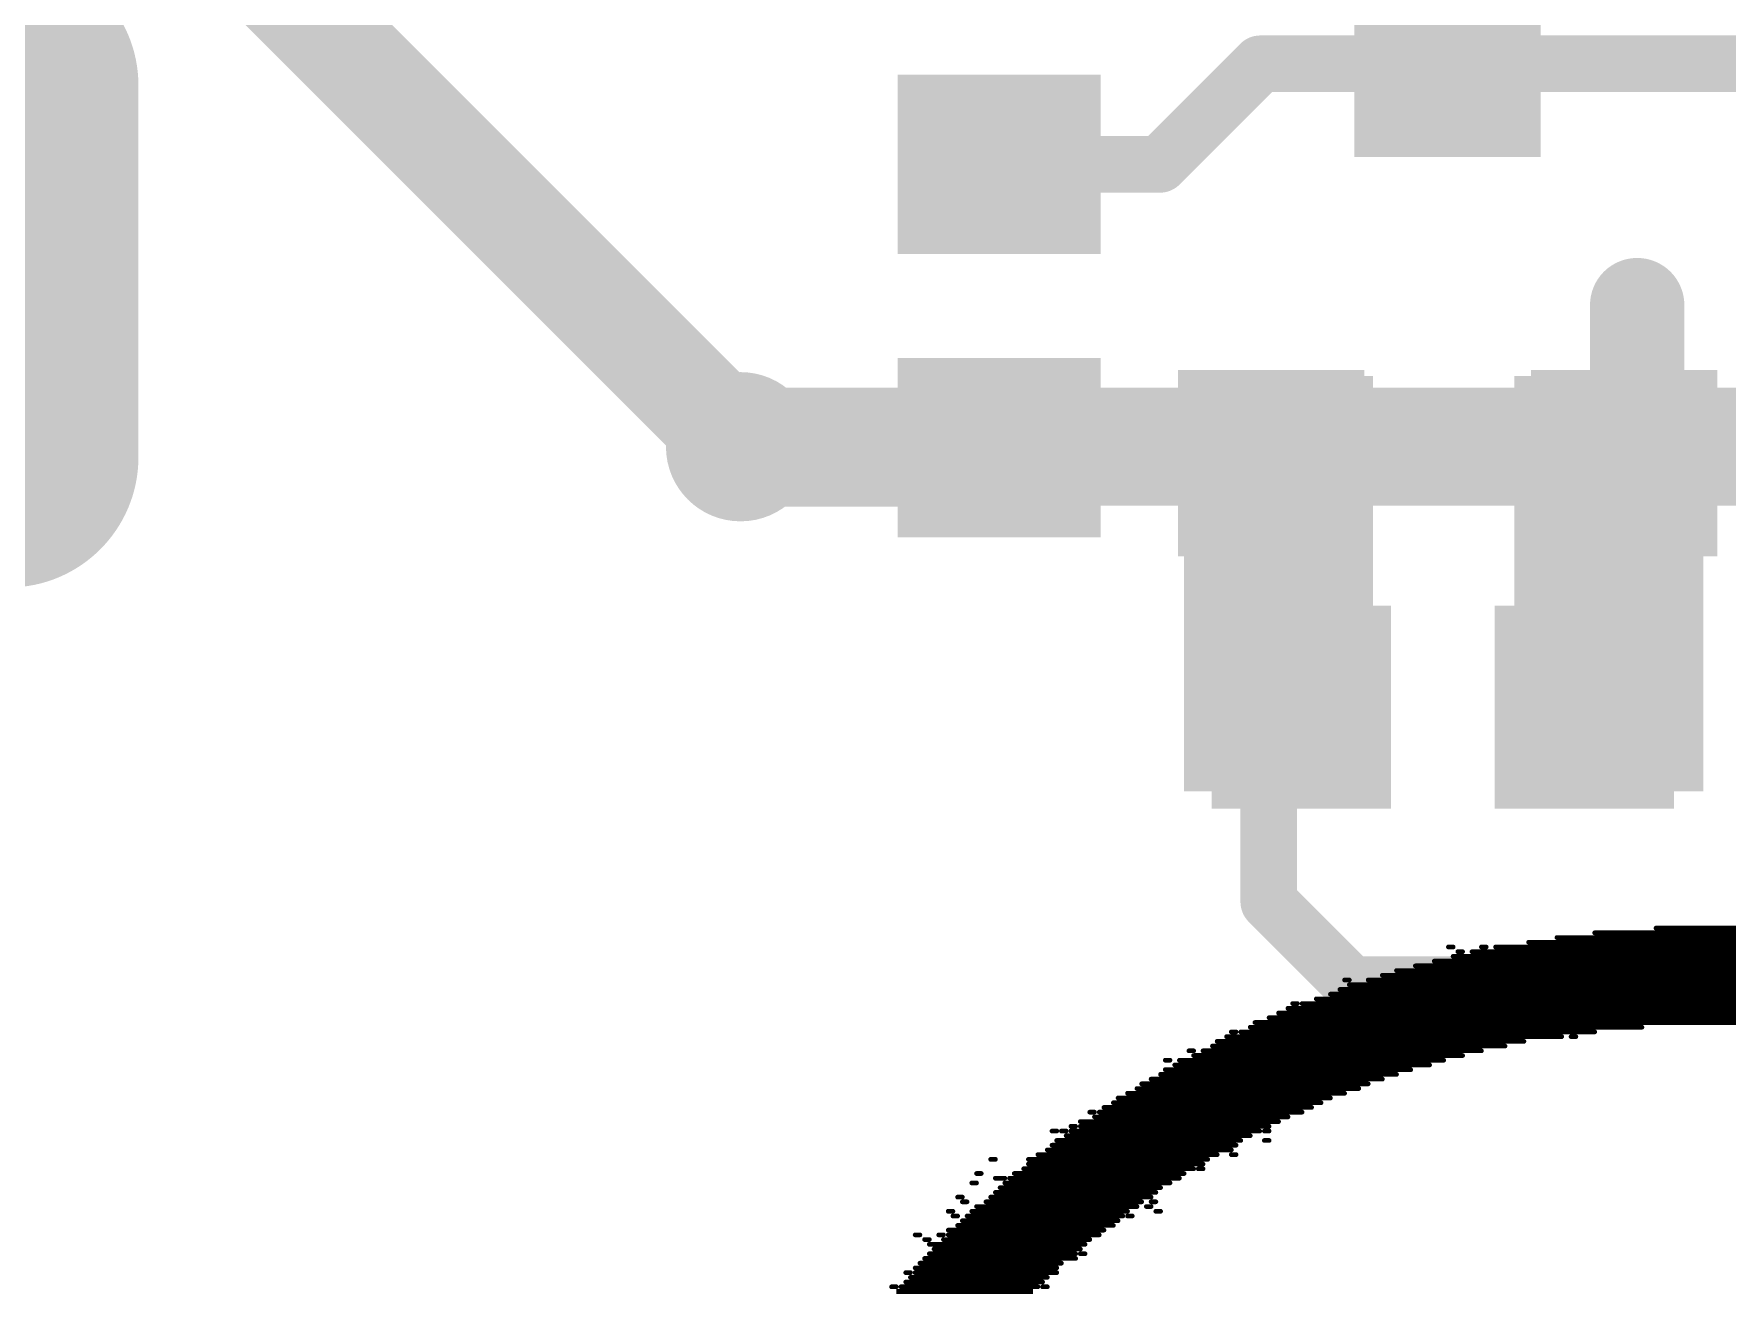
# Model space of a CAD drawing. Header units: millimetres. Extents: x -0.39 to 4.37, y -0.38 to 3.54.
# Drawn here: x 1.5692 to 1.9281, y 2.8045 to 3.0705 of the extents above; entities that cross this region are included whole.
import ezdxf

# ---------------------------------------------------------------- set-up
doc = ezdxf.new("R2010")
doc.units = ezdxf.units.MM
doc.header["$MEASUREMENT"] = 0
for name, color, linetype in [('BottomLayer', 5, 'Continuous'), ('BottomPaste', 16, 'Continuous'), ('BottomSolder', 6, 'Continuous'), ('MultiLayer', 9, 'Continuous'), ('PadHoleLayer', 156, 'Continuous'), ('TopLayer', 1, 'Continuous'), ('TopOverlay', 2, 'Continuous'), ('TopSolder', 216, 'Continuous'), ('ViaHoleLayer', 16, 'Continuous')]:
    doc.layers.add(name, color=color, linetype=linetype)

# ---------------------------------------------------------------- blocks, each defined once
blk = doc.blocks.new('RES0603_B_146')
at = {"layer": 'BottomLayer'}
for points in [[(-0.045, -0.0175), (-0.045, 0.0175), (-0.015, 0.0175), (-0.015, -0.0175)], [(0.015, -0.0175), (0.015, 0.0175), (0.045, 0.0175), (0.045, -0.0175)]]:
    blk.add_hatch(color=5, dxfattribs=at).paths.add_polyline_path(points)
at = {"layer": 'BottomPaste'}
for points in [[(-0.045, -0.0175), (-0.045, 0.0175), (-0.015, 0.0175), (-0.015, -0.0175)], [(0.015, -0.0175), (0.015, 0.0175), (0.045, 0.0175), (0.045, -0.0175)]]:
    blk.add_hatch(color=16, dxfattribs=at).paths.add_polyline_path(points)
at = {"layer": 'BottomSolder'}
for points in [[(-0.049, -0.0215), (-0.049, 0.0215), (-0.011, 0.0215), (-0.011, -0.0215)], [(0.011, -0.0215), (0.011, 0.0215), (0.049, 0.0215), (0.049, -0.0215)]]:
    blk.add_hatch(color=6, dxfattribs=at).paths.add_polyline_path(points)
blk = doc.blocks.new('RES0603_B_147')
at = {"layer": 'BottomLayer'}
for points in [[(-0.045, -0.0175), (-0.045, 0.0175), (-0.015, 0.0175), (-0.015, -0.0175)], [(0.015, -0.0175), (0.015, 0.0175), (0.045, 0.0175), (0.045, -0.0175)]]:
    blk.add_hatch(color=5, dxfattribs=at).paths.add_polyline_path(points)
at = {"layer": 'BottomPaste'}
for points in [[(-0.045, -0.0175), (-0.045, 0.0175), (-0.015, 0.0175), (-0.015, -0.0175)], [(0.015, -0.0175), (0.015, 0.0175), (0.045, 0.0175), (0.045, -0.0175)]]:
    blk.add_hatch(color=16, dxfattribs=at).paths.add_polyline_path(points)
at = {"layer": 'BottomSolder'}
for points in [[(-0.049, -0.0215), (-0.049, 0.0215), (-0.011, 0.0215), (-0.011, -0.0215)], [(0.011, -0.0215), (0.011, 0.0215), (0.049, 0.0215), (0.049, -0.0215)]]:
    blk.add_hatch(color=6, dxfattribs=at).paths.add_polyline_path(points)
blk = doc.blocks.new('SOT23_3_B_201')
at = {"layer": 'BottomLayer'}
for points in [[(-0.02166, 0.02657), (-0.05316, 0.02657), (-0.05316, 0.05807), (-0.02166, 0.05807)], [(0.05314, 0.02657), (0.02165, 0.02657), (0.02165, 0.05807), (0.05314, 0.05807)], [(0.01574, -0.05807), (-0.01575, -0.05807), (-0.01575, -0.02657), (0.01574, -0.02657)]]:
    blk.add_hatch(color=5, dxfattribs=at).paths.add_polyline_path(points)
at = {"layer": 'BottomPaste'}
for points in [[(-0.02166, 0.02657), (-0.05316, 0.02657), (-0.05316, 0.05807), (-0.02166, 0.05807)], [(0.05314, 0.02657), (0.02165, 0.02657), (0.02165, 0.05807), (0.05314, 0.05807)], [(0.01574, -0.05807), (-0.01575, -0.05807), (-0.01575, -0.02657), (0.01574, -0.02657)]]:
    blk.add_hatch(color=16, dxfattribs=at).paths.add_polyline_path(points)
at = {"layer": 'BottomSolder'}
for points in [[(-0.01766, 0.02257), (-0.05716, 0.02257), (-0.05716, 0.06207), (-0.01766, 0.06207)], [(0.05714, 0.02257), (0.01765, 0.02257), (0.01765, 0.06207), (0.05714, 0.06207)], [(0.01974, -0.06207), (-0.01975, -0.06207), (-0.01975, -0.02257), (0.01974, -0.02257)]]:
    blk.add_hatch(color=6, dxfattribs=at).paths.add_polyline_path(points)
blk = doc.blocks.new('U231_091N_4BLRA00_S_234')
at = {"layer": 'BottomLayer'}
h = blk.add_hatch(color=5, dxfattribs=at)
edge = h.paths.add_edge_path()
edge.add_arc((-0.25197, 0.04429), 0.02362, 180, 360)
edge.add_line((-0.22835, 0.04429), (-0.22835, 0.12303))
edge.add_arc((-0.25197, 0.12303), 0.02362, 0, 180)
edge.add_line((-0.27559, 0.12303), (-0.27559, 0.04429))
at = {"layer": 'BottomSolder'}
h = blk.add_hatch(color=6, dxfattribs=at)
edge = h.paths.add_edge_path()
edge.add_arc((-0.25197, 0.04429), 0.02762, 180, 360)
edge.add_line((-0.22435, 0.04429), (-0.22435, 0.12303))
edge.add_arc((-0.25197, 0.12303), 0.02762, 0, 180)
edge.add_line((-0.27959, 0.12303), (-0.27959, 0.04429))
at = {"layer": 'MultiLayer'}
h = blk.add_hatch(color=9, dxfattribs=at)
edge = h.paths.add_edge_path()
edge.add_arc((-0.25197, 0.04429), 0.02362, 180, 360)
edge.add_line((-0.22835, 0.04429), (-0.22835, 0.12303))
edge.add_arc((-0.25197, 0.12303), 0.02362, 0, 180)
edge.add_line((-0.27559, 0.12303), (-0.27559, 0.04429))
at = {"layer": 'PadHoleLayer'}
h = blk.add_hatch(color=156, dxfattribs=at)
edge = h.paths.add_edge_path()
edge.add_arc((-0.25197, 0.04626), 0.01181, 180, 360)
edge.add_line((-0.24016, 0.04626), (-0.24016, 0.12106))
edge.add_arc((-0.25197, 0.12106), 0.01181, 0, 180)
edge.add_line((-0.26378, 0.12106), (-0.26378, 0.04626))
at = {"layer": 'TopLayer'}
h = blk.add_hatch(color=1, dxfattribs=at)
edge = h.paths.add_edge_path()
edge.add_arc((-0.25197, 0.04429), 0.02362, 180, 360)
edge.add_line((-0.22835, 0.04429), (-0.22835, 0.12303))
edge.add_arc((-0.25197, 0.12303), 0.02362, 0, 180)
edge.add_line((-0.27559, 0.12303), (-0.27559, 0.04429))
at = {"layer": 'TopSolder'}
h = blk.add_hatch(color=216, dxfattribs=at)
edge = h.paths.add_edge_path()
edge.add_arc((-0.25197, 0.04429), 0.02762, 180, 360)
edge.add_line((-0.22435, 0.04429), (-0.22435, 0.12303))
edge.add_arc((-0.25197, 0.12303), 0.02762, 0, 180)
edge.add_line((-0.27959, 0.12303), (-0.27959, 0.04429))

msp = doc.modelspace()

# ---------------------------------------------------------------- hatches: boundary and pattern name
at = {"layer": 'BottomLayer'}
h = msp.add_hatch(color=5, dxfattribs=at)
edge = h.paths.add_edge_path()
edge.add_arc((1.909, 3.013), 0.00591, 0, 360)
for points in [[(1.813, 2.91), (1.853, 2.91), (1.853, 2.998), (1.813, 2.998)], [(1.883, 2.91), (1.923, 2.91), (1.923, 2.998), (1.883, 2.998)]]:
    msp.add_hatch(color=5, dxfattribs=at).paths.add_polyline_path(points)
h = msp.add_hatch(color=5, dxfattribs=at)
edge = h.paths.add_edge_path()
edge.add_arc((1.719, 2.983), 0.01181, 0, 360)
at = {"layer": 'BottomSolder'}
h = msp.add_hatch(color=6, dxfattribs=at)
edge = h.paths.add_edge_path()
edge.add_arc((1.909, 3.013), 0.00991, 0, 360)
h = msp.add_hatch(color=6, dxfattribs=at)
edge = h.paths.add_edge_path()
edge.add_arc((1.719, 2.983), 0.01581, 0, 360)
at = {"layer": 'TopLayer'}
h = msp.add_hatch(color=1, dxfattribs=at)
edge = h.paths.add_edge_path()
edge.add_arc((1.909, 3.013), 0.00591, 0, 360)
h = msp.add_hatch(color=1, dxfattribs=at)
edge = h.paths.add_edge_path()
edge.add_arc((1.719, 2.983), 0.01181, 0, 360)
at = {"layer": 'TopSolder'}
h = msp.add_hatch(color=216, dxfattribs=at)
edge = h.paths.add_edge_path()
edge.add_arc((1.909, 3.013), 0.00991, 0, 360)
h = msp.add_hatch(color=216, dxfattribs=at)
edge = h.paths.add_edge_path()
edge.add_arc((1.719, 2.983), 0.01581, 0, 360)
at = {"layer": 'ViaHoleLayer'}
h = msp.add_hatch(color=16, dxfattribs=at)
edge = h.paths.add_edge_path()
edge.add_arc((1.909, 3.013), 0.00394, 0, 360)
h = msp.add_hatch(color=16, dxfattribs=at)
edge = h.paths.add_edge_path()
edge.add_arc((1.719, 2.983), 0.00591, 0, 360)

# ---------------------------------------------------------------- linework, layer by layer
at = {"layer": 'BottomLayer'}
for points, const_width in [([(1.616, 3.086), (1.719, 2.983)], 0.022), ([(1.80782, 3.04282), (1.82915, 3.06415)], 0.012), ([(1.82915, 3.06415), (1.86883, 3.06415)], 0.012), ([(1.86883, 3.06415), (1.93615, 3.06415)], 0.012), ([(1.77382, 3.04282), (1.80782, 3.04282)], 0.012), ([(1.909, 2.98227), (1.909, 3.013)], 0.02), ([(1.71918, 2.98282), (1.77382, 2.98282)], 0.025), ([(1.90623, 2.9795), (1.909, 2.98227)], 0.02), ([(1.89782, 2.92782), (1.90282, 2.92282)], 0.02), ([(1.83093, 2.92093), (1.83782, 2.92782)], 0.012), ([(1.83093, 2.88657), (1.83093, 2.92093)], 0.012), ([(1.83093, 2.88657), (1.8485, 2.869)], 0.012), ([(1.8485, 2.869), (1.999, 2.869)], 0.012)]:
    msp.add_lwpolyline(points, dxfattribs=dict(at, const_width=const_width))
for points, const_width in [([(1.82615, 3.06415, 1), (1.83215, 3.06415, 1)], 0.006), ([(1.82615, 3.06415, 1), (1.83215, 3.06415, 1)], 0.006), ([(1.86583, 3.06415, 1), (1.87183, 3.06415, 1)], 0.006), ([(1.86583, 3.06415, 1), (1.87183, 3.06415, 1)], 0.006), ([(1.77082, 3.04282, 1), (1.77682, 3.04282, 1)], 0.006), ([(1.80482, 3.04282, 1), (1.81082, 3.04282, 1)], 0.006), ([(1.80482, 3.04282, 1), (1.81082, 3.04282, 1)], 0.006), ([(1.904, 3.013, 1), (1.914, 3.013, 1)], 0.01), ([(1.71293, 2.98282, 1), (1.72543, 2.98282, 1)], 0.0125), ([(1.7135, 2.983, 1), (1.7245, 2.983, 1)], 0.011), ([(1.76757, 2.98282, 1), (1.78007, 2.98282, 1)], 0.0125), ([(1.90123, 2.9795, 1), (1.91123, 2.9795, 1)], 0.01), ([(1.904, 2.98227, 1), (1.914, 2.98227, 1)], 0.01), ([(1.904, 2.98227, 1), (1.914, 2.98227, 1)], 0.01), ([(1.89282, 2.92782, 1), (1.90282, 2.92782, 1)], 0.01), ([(1.83482, 2.92782, 1), (1.84082, 2.92782, 1)], 0.006), ([(1.89782, 2.92282, 1), (1.90782, 2.92282, 1)], 0.01), ([(1.82793, 2.92093, 1), (1.83393, 2.92093, 1)], 0.006), ([(1.82793, 2.92093, 1), (1.83393, 2.92093, 1)], 0.006), ([(1.82793, 2.88657, 1), (1.83393, 2.88657, 1)], 0.006), ([(1.82793, 2.88657, 1), (1.83393, 2.88657, 1)], 0.006), ([(1.8455, 2.869, 1), (1.8515, 2.869, 1)], 0.006), ([(1.8455, 2.869, 1), (1.8515, 2.869, 1)], 0.006)]:
    msp.add_lwpolyline(points, format="xyb", close=True, dxfattribs=dict(at, const_width=const_width))
at = {"layer": 'TopLayer', "const_width": 0.025}
msp.add_lwpolyline([(1.719, 2.983), (2.018, 2.983)], dxfattribs=at)
at = {"layer": 'TopLayer', "const_width": 0.0125}
msp.add_lwpolyline([(1.71275, 2.983, 1), (1.72525, 2.983, 1)], format="xyb", close=True, dxfattribs=at)
at = {"layer": 'TopOverlay', "const_width": 0.001}
for points in [[(1.913, 2.881), (1.933, 2.881)], [(1.886, 2.878), (1.96, 2.878)], [(1.892, 2.879), (1.954, 2.879)], [(1.9, 2.88), (1.946, 2.88)], [(1.866, 2.874), (1.979, 2.874)], [(1.869, 2.877), (1.87, 2.877)], [(1.87, 2.875), (1.975, 2.875)], [(1.871, 2.876), (1.872, 2.876)], [(1.874, 2.876), (1.971, 2.876)], [(1.876, 2.877), (1.877, 2.877)], [(1.879, 2.877), (1.967, 2.877)], [(1.855, 2.871), (1.99, 2.871)], [(1.858, 2.872), (1.987, 2.872)], [(1.862, 2.873), (1.984, 2.873)], [(1.844, 2.867), (2.002, 2.867)], [(1.846, 2.868), (1.999, 2.868)], [(1.847, 2.87), (1.848, 2.87)], [(1.848, 2.869), (1.996, 2.869)], [(1.852, 2.87), (1.994, 2.87)], [(1.833, 2.863), (2.012, 2.863)], [(1.835, 2.864), (2.01, 2.864)], [(1.836, 2.865), (1.837, 2.865)], [(1.838, 2.865), (2.007, 2.865)], [(1.841, 2.866), (2.004, 2.866)], [(1.827, 2.86), (1.91, 2.86)], [(1.828, 2.861), (2.017, 2.861)], [(1.831, 2.862), (2.014, 2.862)], [(1.819, 2.856), (1.881, 2.856)], [(1.82, 2.857), (1.885, 2.857)], [(1.822, 2.858), (1.893, 2.858)], [(1.823, 2.859), (1.824, 2.859)], [(1.825, 2.859), (1.9, 2.859)], [(1.895, 2.858), (1.896, 2.858)], [(1.809, 2.853), (1.81, 2.853)], [(1.812, 2.853), (1.868, 2.853)], [(1.814, 2.855), (1.815, 2.855)], [(1.815, 2.854), (1.872, 2.854)], [(1.817, 2.855), (1.876, 2.855)], [(1.806, 2.849), (1.855, 2.849)], [(1.808, 2.85), (1.858, 2.85)], [(1.809, 2.851), (1.861, 2.851)], [(1.811, 2.852), (1.865, 2.852)], [(1.799, 2.845), (1.844, 2.845)], [(1.801, 2.846), (1.847, 2.846)], [(1.803, 2.847), (1.85, 2.847)], [(1.804, 2.848), (1.852, 2.848)], [(1.793, 2.842), (1.794, 2.842)], [(1.795, 2.842), (1.838, 2.842)], [(1.796, 2.843), (1.84, 2.843)], [(1.798, 2.844), (1.842, 2.844)], [(1.785, 2.838), (1.786, 2.838)], [(1.787, 2.838), (1.788, 2.838)], [(1.789, 2.839), (1.79, 2.839)], [(1.789, 2.838), (1.829, 2.838)], [(1.791, 2.84), (1.833, 2.84)], [(1.791, 2.839), (1.831, 2.839)], [(1.794, 2.841), (1.835, 2.841)], [(1.83, 2.838), (1.831, 2.838)], [(1.785, 2.835), (1.824, 2.835)], [(1.786, 2.836), (1.825, 2.836)], [(1.788, 2.837), (1.827, 2.837)], [(1.83, 2.836), (1.831, 2.836)], [(1.772, 2.832), (1.773, 2.832)], [(1.78, 2.832), (1.818, 2.832)], [(1.78, 2.831), (1.817, 2.831)], [(1.782, 2.833), (1.82, 2.833)], [(1.784, 2.834), (1.823, 2.834)], [(1.823, 2.833), (1.824, 2.833)], [(1.768, 2.827), (1.769, 2.827)], [(1.769, 2.829), (1.77, 2.829)], [(1.773, 2.828), (1.775, 2.828)], [(1.775, 2.827), (1.81, 2.827)], [(1.776, 2.828), (1.812, 2.828)], [(1.777, 2.829), (1.813, 2.829)], [(1.779, 2.83), (1.815, 2.83)], [(1.816, 2.83), (1.817, 2.83)], [(1.765, 2.824), (1.766, 2.824)], [(1.772, 2.824), (1.806, 2.824)], [(1.773, 2.825), (1.807, 2.825)], [(1.774, 2.826), (1.808, 2.826)], [(1.763, 2.821), (1.764, 2.821)], [(1.764, 2.82), (1.765, 2.82)], [(1.766, 2.823), (1.767, 2.823)], [(1.767, 2.82), (1.8, 2.82)], [(1.768, 2.821), (1.801, 2.821)], [(1.769, 2.822), (1.803, 2.822)], [(1.771, 2.823), (1.804, 2.823)], [(1.801, 2.82), (1.802, 2.82)], [(1.805, 2.822), (1.806, 2.822)], [(1.806, 2.823), (1.807, 2.823)], [(1.807, 2.821), (1.808, 2.821)], [(1.763, 2.817), (1.796, 2.817)], [(1.765, 2.818), (1.798, 2.818)], [(1.766, 2.819), (1.799, 2.819)], [(1.756, 2.816), (1.757, 2.816)], [(1.758, 2.815), (1.759, 2.815)], [(1.759, 2.814), (1.792, 2.814)], [(1.76, 2.813), (1.791, 2.813)], [(1.761, 2.816), (1.762, 2.816)], [(1.762, 2.815), (1.793, 2.815)], [(1.763, 2.816), (1.795, 2.816)], [(1.757, 2.81), (1.787, 2.81)], [(1.758, 2.811), (1.79, 2.811)], [(1.759, 2.812), (1.79, 2.812)], [(1.791, 2.812), (1.792, 2.812)], [(1.754, 2.808), (1.755, 2.808)], [(1.754, 2.806), (1.783, 2.806)], [(1.755, 2.807), (1.784, 2.807)], [(1.756, 2.809), (1.786, 2.809)], [(1.756, 2.808), (1.786, 2.808)], [(1.751, 2.805), (1.752, 2.805)], [(1.752, 2.804), (1.781, 2.804)], [(1.753, 2.805), (1.782, 2.805)], [(1.783, 2.805), (1.784, 2.805)]]:
    msp.add_lwpolyline(points, dxfattribs=at)
at = {"layer": 'TopOverlay', "const_width": 0.0005}
for points in [[(1.91275, 2.881, 1), (1.91325, 2.881, 1)], [(1.88575, 2.878, 1), (1.88625, 2.878, 1)], [(1.89175, 2.879, 1), (1.89225, 2.879, 1)], [(1.89975, 2.88, 1), (1.90025, 2.88, 1)], [(1.86575, 2.874, 1), (1.86625, 2.874, 1)], [(1.86875, 2.877, 1), (1.86925, 2.877, 1)], [(1.86975, 2.877, 1), (1.87025, 2.877, 1)], [(1.86975, 2.875, 1), (1.87025, 2.875, 1)], [(1.87075, 2.876, 1), (1.87125, 2.876, 1)], [(1.87175, 2.876, 1), (1.87225, 2.876, 1)], [(1.87375, 2.876, 1), (1.87425, 2.876, 1)], [(1.87575, 2.877, 1), (1.87625, 2.877, 1)], [(1.87675, 2.877, 1), (1.87725, 2.877, 1)], [(1.87875, 2.877, 1), (1.87925, 2.877, 1)], [(1.85475, 2.871, 1), (1.85525, 2.871, 1)], [(1.85775, 2.872, 1), (1.85825, 2.872, 1)], [(1.86175, 2.873, 1), (1.86225, 2.873, 1)], [(1.84375, 2.867, 1), (1.84425, 2.867, 1)], [(1.84575, 2.868, 1), (1.84625, 2.868, 1)], [(1.84675, 2.87, 1), (1.84725, 2.87, 1)], [(1.84775, 2.87, 1), (1.84825, 2.87, 1)], [(1.84775, 2.869, 1), (1.84825, 2.869, 1)], [(1.85175, 2.87, 1), (1.85225, 2.87, 1)], [(1.83275, 2.863, 1), (1.83325, 2.863, 1)], [(1.83475, 2.864, 1), (1.83525, 2.864, 1)], [(1.83575, 2.865, 1), (1.83625, 2.865, 1)], [(1.83675, 2.865, 1), (1.83725, 2.865, 1)], [(1.83775, 2.865, 1), (1.83825, 2.865, 1)], [(1.84075, 2.866, 1), (1.84125, 2.866, 1)], [(1.82675, 2.86, 1), (1.82725, 2.86, 1)], [(1.82775, 2.861, 1), (1.82825, 2.861, 1)], [(1.83075, 2.862, 1), (1.83125, 2.862, 1)], [(1.90975, 2.86, 1), (1.91025, 2.86, 1)], [(1.81875, 2.856, 1), (1.81925, 2.856, 1)], [(1.81975, 2.857, 1), (1.82025, 2.857, 1)], [(1.82175, 2.858, 1), (1.82225, 2.858, 1)], [(1.82275, 2.859, 1), (1.82325, 2.859, 1)], [(1.82375, 2.859, 1), (1.82425, 2.859, 1)], [(1.82475, 2.859, 1), (1.82525, 2.859, 1)], [(1.88075, 2.856, 1), (1.88125, 2.856, 1)], [(1.88475, 2.857, 1), (1.88525, 2.857, 1)], [(1.89275, 2.858, 1), (1.89325, 2.858, 1)], [(1.89475, 2.858, 1), (1.89525, 2.858, 1)], [(1.89575, 2.858, 1), (1.89625, 2.858, 1)], [(1.89975, 2.859, 1), (1.90025, 2.859, 1)], [(1.80875, 2.853, 1), (1.80925, 2.853, 1)], [(1.80975, 2.853, 1), (1.81025, 2.853, 1)], [(1.81175, 2.853, 1), (1.81225, 2.853, 1)], [(1.81375, 2.855, 1), (1.81425, 2.855, 1)], [(1.81475, 2.855, 1), (1.81525, 2.855, 1)], [(1.81475, 2.854, 1), (1.81525, 2.854, 1)], [(1.81675, 2.855, 1), (1.81725, 2.855, 1)], [(1.86775, 2.853, 1), (1.86825, 2.853, 1)], [(1.87175, 2.854, 1), (1.87225, 2.854, 1)], [(1.87575, 2.855, 1), (1.87625, 2.855, 1)], [(1.80575, 2.849, 1), (1.80625, 2.849, 1)], [(1.80775, 2.85, 1), (1.80825, 2.85, 1)], [(1.80875, 2.851, 1), (1.80925, 2.851, 1)], [(1.81075, 2.852, 1), (1.81125, 2.852, 1)], [(1.85475, 2.849, 1), (1.85525, 2.849, 1)], [(1.85775, 2.85, 1), (1.85825, 2.85, 1)], [(1.86075, 2.851, 1), (1.86125, 2.851, 1)], [(1.86475, 2.852, 1), (1.86525, 2.852, 1)], [(1.79875, 2.845, 1), (1.79925, 2.845, 1)], [(1.80075, 2.846, 1), (1.80125, 2.846, 1)], [(1.80275, 2.847, 1), (1.80325, 2.847, 1)], [(1.80375, 2.848, 1), (1.80425, 2.848, 1)], [(1.84375, 2.845, 1), (1.84425, 2.845, 1)], [(1.84675, 2.846, 1), (1.84725, 2.846, 1)], [(1.84975, 2.847, 1), (1.85025, 2.847, 1)], [(1.85175, 2.848, 1), (1.85225, 2.848, 1)], [(1.79275, 2.842, 1), (1.79325, 2.842, 1)], [(1.79375, 2.842, 1), (1.79425, 2.842, 1)], [(1.79475, 2.842, 1), (1.79525, 2.842, 1)], [(1.79575, 2.843, 1), (1.79625, 2.843, 1)], [(1.79775, 2.844, 1), (1.79825, 2.844, 1)], [(1.83775, 2.842, 1), (1.83825, 2.842, 1)], [(1.83975, 2.843, 1), (1.84025, 2.843, 1)], [(1.84175, 2.844, 1), (1.84225, 2.844, 1)], [(1.78475, 2.838, 1), (1.78525, 2.838, 1)], [(1.78575, 2.838, 1), (1.78625, 2.838, 1)], [(1.78675, 2.838, 1), (1.78725, 2.838, 1)], [(1.78775, 2.838, 1), (1.78825, 2.838, 1)], [(1.78875, 2.839, 1), (1.78925, 2.839, 1)], [(1.78875, 2.838, 1), (1.78925, 2.838, 1)], [(1.78975, 2.839, 1), (1.79025, 2.839, 1)], [(1.79075, 2.84, 1), (1.79125, 2.84, 1)], [(1.79075, 2.839, 1), (1.79125, 2.839, 1)], [(1.79375, 2.841, 1), (1.79425, 2.841, 1)], [(1.82875, 2.838, 1), (1.82925, 2.838, 1)], [(1.82975, 2.838, 1), (1.83025, 2.838, 1)], [(1.83075, 2.839, 1), (1.83125, 2.839, 1)], [(1.83075, 2.838, 1), (1.83125, 2.838, 1)], [(1.83275, 2.84, 1), (1.83325, 2.84, 1)], [(1.83475, 2.841, 1), (1.83525, 2.841, 1)], [(1.78475, 2.835, 1), (1.78525, 2.835, 1)], [(1.78575, 2.836, 1), (1.78625, 2.836, 1)], [(1.78775, 2.837, 1), (1.78825, 2.837, 1)], [(1.82375, 2.835, 1), (1.82425, 2.835, 1)], [(1.82475, 2.836, 1), (1.82525, 2.836, 1)], [(1.82675, 2.837, 1), (1.82725, 2.837, 1)], [(1.82975, 2.836, 1), (1.83025, 2.836, 1)], [(1.83075, 2.836, 1), (1.83125, 2.836, 1)], [(1.77175, 2.832, 1), (1.77225, 2.832, 1)], [(1.77275, 2.832, 1), (1.77325, 2.832, 1)], [(1.77975, 2.832, 1), (1.78025, 2.832, 1)], [(1.77975, 2.831, 1), (1.78025, 2.831, 1)], [(1.78175, 2.833, 1), (1.78225, 2.833, 1)], [(1.78375, 2.834, 1), (1.78425, 2.834, 1)], [(1.81675, 2.831, 1), (1.81725, 2.831, 1)], [(1.81775, 2.832, 1), (1.81825, 2.832, 1)], [(1.81975, 2.833, 1), (1.82025, 2.833, 1)], [(1.82275, 2.834, 1), (1.82325, 2.834, 1)], [(1.82275, 2.833, 1), (1.82325, 2.833, 1)], [(1.82375, 2.833, 1), (1.82425, 2.833, 1)], [(1.76775, 2.827, 1), (1.76825, 2.827, 1)], [(1.76875, 2.829, 1), (1.76925, 2.829, 1)], [(1.76875, 2.827, 1), (1.76925, 2.827, 1)], [(1.76975, 2.829, 1), (1.77025, 2.829, 1)], [(1.77275, 2.828, 1), (1.77325, 2.828, 1)], [(1.77475, 2.828, 1), (1.77525, 2.828, 1)], [(1.77475, 2.827, 1), (1.77525, 2.827, 1)], [(1.77575, 2.828, 1), (1.77625, 2.828, 1)], [(1.77675, 2.829, 1), (1.77725, 2.829, 1)], [(1.77875, 2.83, 1), (1.77925, 2.83, 1)], [(1.80975, 2.827, 1), (1.81025, 2.827, 1)], [(1.81175, 2.828, 1), (1.81225, 2.828, 1)], [(1.81275, 2.829, 1), (1.81325, 2.829, 1)], [(1.81475, 2.83, 1), (1.81525, 2.83, 1)], [(1.81575, 2.83, 1), (1.81625, 2.83, 1)], [(1.81675, 2.83, 1), (1.81725, 2.83, 1)], [(1.76475, 2.824, 1), (1.76525, 2.824, 1)], [(1.76575, 2.824, 1), (1.76625, 2.824, 1)], [(1.77175, 2.824, 1), (1.77225, 2.824, 1)], [(1.77275, 2.825, 1), (1.77325, 2.825, 1)], [(1.77375, 2.826, 1), (1.77425, 2.826, 1)], [(1.80575, 2.824, 1), (1.80625, 2.824, 1)], [(1.80675, 2.825, 1), (1.80725, 2.825, 1)], [(1.80775, 2.826, 1), (1.80825, 2.826, 1)], [(1.76275, 2.821, 1), (1.76325, 2.821, 1)], [(1.76375, 2.821, 1), (1.76425, 2.821, 1)], [(1.76375, 2.82, 1), (1.76425, 2.82, 1)], [(1.76475, 2.82, 1), (1.76525, 2.82, 1)], [(1.76575, 2.823, 1), (1.76625, 2.823, 1)], [(1.76675, 2.823, 1), (1.76725, 2.823, 1)], [(1.76675, 2.82, 1), (1.76725, 2.82, 1)], [(1.76775, 2.821, 1), (1.76825, 2.821, 1)], [(1.76875, 2.822, 1), (1.76925, 2.822, 1)], [(1.77075, 2.823, 1), (1.77125, 2.823, 1)], [(1.79975, 2.82, 1), (1.80025, 2.82, 1)], [(1.80075, 2.821, 1), (1.80125, 2.821, 1)], [(1.80075, 2.82, 1), (1.80125, 2.82, 1)], [(1.80175, 2.82, 1), (1.80225, 2.82, 1)], [(1.80275, 2.822, 1), (1.80325, 2.822, 1)], [(1.80375, 2.823, 1), (1.80425, 2.823, 1)], [(1.80475, 2.822, 1), (1.80525, 2.822, 1)], [(1.80575, 2.823, 1), (1.80625, 2.823, 1)], [(1.80575, 2.822, 1), (1.80625, 2.822, 1)], [(1.80675, 2.823, 1), (1.80725, 2.823, 1)], [(1.80675, 2.821, 1), (1.80725, 2.821, 1)], [(1.80775, 2.821, 1), (1.80825, 2.821, 1)], [(1.76275, 2.817, 1), (1.76325, 2.817, 1)], [(1.76475, 2.818, 1), (1.76525, 2.818, 1)], [(1.76575, 2.819, 1), (1.76625, 2.819, 1)], [(1.79575, 2.817, 1), (1.79625, 2.817, 1)], [(1.79775, 2.818, 1), (1.79825, 2.818, 1)], [(1.79875, 2.819, 1), (1.79925, 2.819, 1)], [(1.75575, 2.816, 1), (1.75625, 2.816, 1)], [(1.75675, 2.816, 1), (1.75725, 2.816, 1)], [(1.75775, 2.815, 1), (1.75825, 2.815, 1)], [(1.75875, 2.815, 1), (1.75925, 2.815, 1)], [(1.75875, 2.814, 1), (1.75925, 2.814, 1)], [(1.75975, 2.813, 1), (1.76025, 2.813, 1)], [(1.76075, 2.816, 1), (1.76125, 2.816, 1)], [(1.76175, 2.816, 1), (1.76225, 2.816, 1)], [(1.76175, 2.815, 1), (1.76225, 2.815, 1)], [(1.76275, 2.816, 1), (1.76325, 2.816, 1)], [(1.79075, 2.813, 1), (1.79125, 2.813, 1)], [(1.79175, 2.814, 1), (1.79225, 2.814, 1)], [(1.79275, 2.815, 1), (1.79325, 2.815, 1)], [(1.79475, 2.816, 1), (1.79525, 2.816, 1)], [(1.75675, 2.81, 1), (1.75725, 2.81, 1)], [(1.75775, 2.811, 1), (1.75825, 2.811, 1)], [(1.75875, 2.812, 1), (1.75925, 2.812, 1)], [(1.78675, 2.81, 1), (1.78725, 2.81, 1)], [(1.78975, 2.812, 1), (1.79025, 2.812, 1)], [(1.78975, 2.811, 1), (1.79025, 2.811, 1)], [(1.79075, 2.812, 1), (1.79125, 2.812, 1)], [(1.79175, 2.812, 1), (1.79225, 2.812, 1)], [(1.75375, 2.808, 1), (1.75425, 2.808, 1)], [(1.75375, 2.806, 1), (1.75425, 2.806, 1)], [(1.75475, 2.808, 1), (1.75525, 2.808, 1)], [(1.75475, 2.807, 1), (1.75525, 2.807, 1)], [(1.75575, 2.809, 1), (1.75625, 2.809, 1)], [(1.75575, 2.808, 1), (1.75625, 2.808, 1)], [(1.78275, 2.806, 1), (1.78325, 2.806, 1)], [(1.78375, 2.807, 1), (1.78425, 2.807, 1)], [(1.78575, 2.809, 1), (1.78625, 2.809, 1)], [(1.78575, 2.808, 1), (1.78625, 2.808, 1)], [(1.75075, 2.805, 1), (1.75125, 2.805, 1)], [(1.75175, 2.805, 1), (1.75225, 2.805, 1)], [(1.75275, 2.805, 1), (1.75325, 2.805, 1)], [(1.78175, 2.805, 1), (1.78225, 2.805, 1)], [(1.78275, 2.805, 1), (1.78325, 2.805, 1)], [(1.78375, 2.805, 1), (1.78425, 2.805, 1)]]:
    msp.add_lwpolyline(points, format="xyb", close=True, dxfattribs=at)

# ---------------------------------------------------------------- block references
for name, p, rotation in [('U231_091N_4BLRA00_S_234', (1.31182, 3.10382), 180), ('SOT23_3_B_201', (1.86882, 3.02182), 180), ('RES0603_B_146', (1.77382, 3.01282), 270), ('RES0603_B_147', (1.86782, 2.92782), 180)]:
    msp.add_blockref(name, p, dxfattribs=dict(rotation=rotation))

doc.saveas('drawing.dxf')
